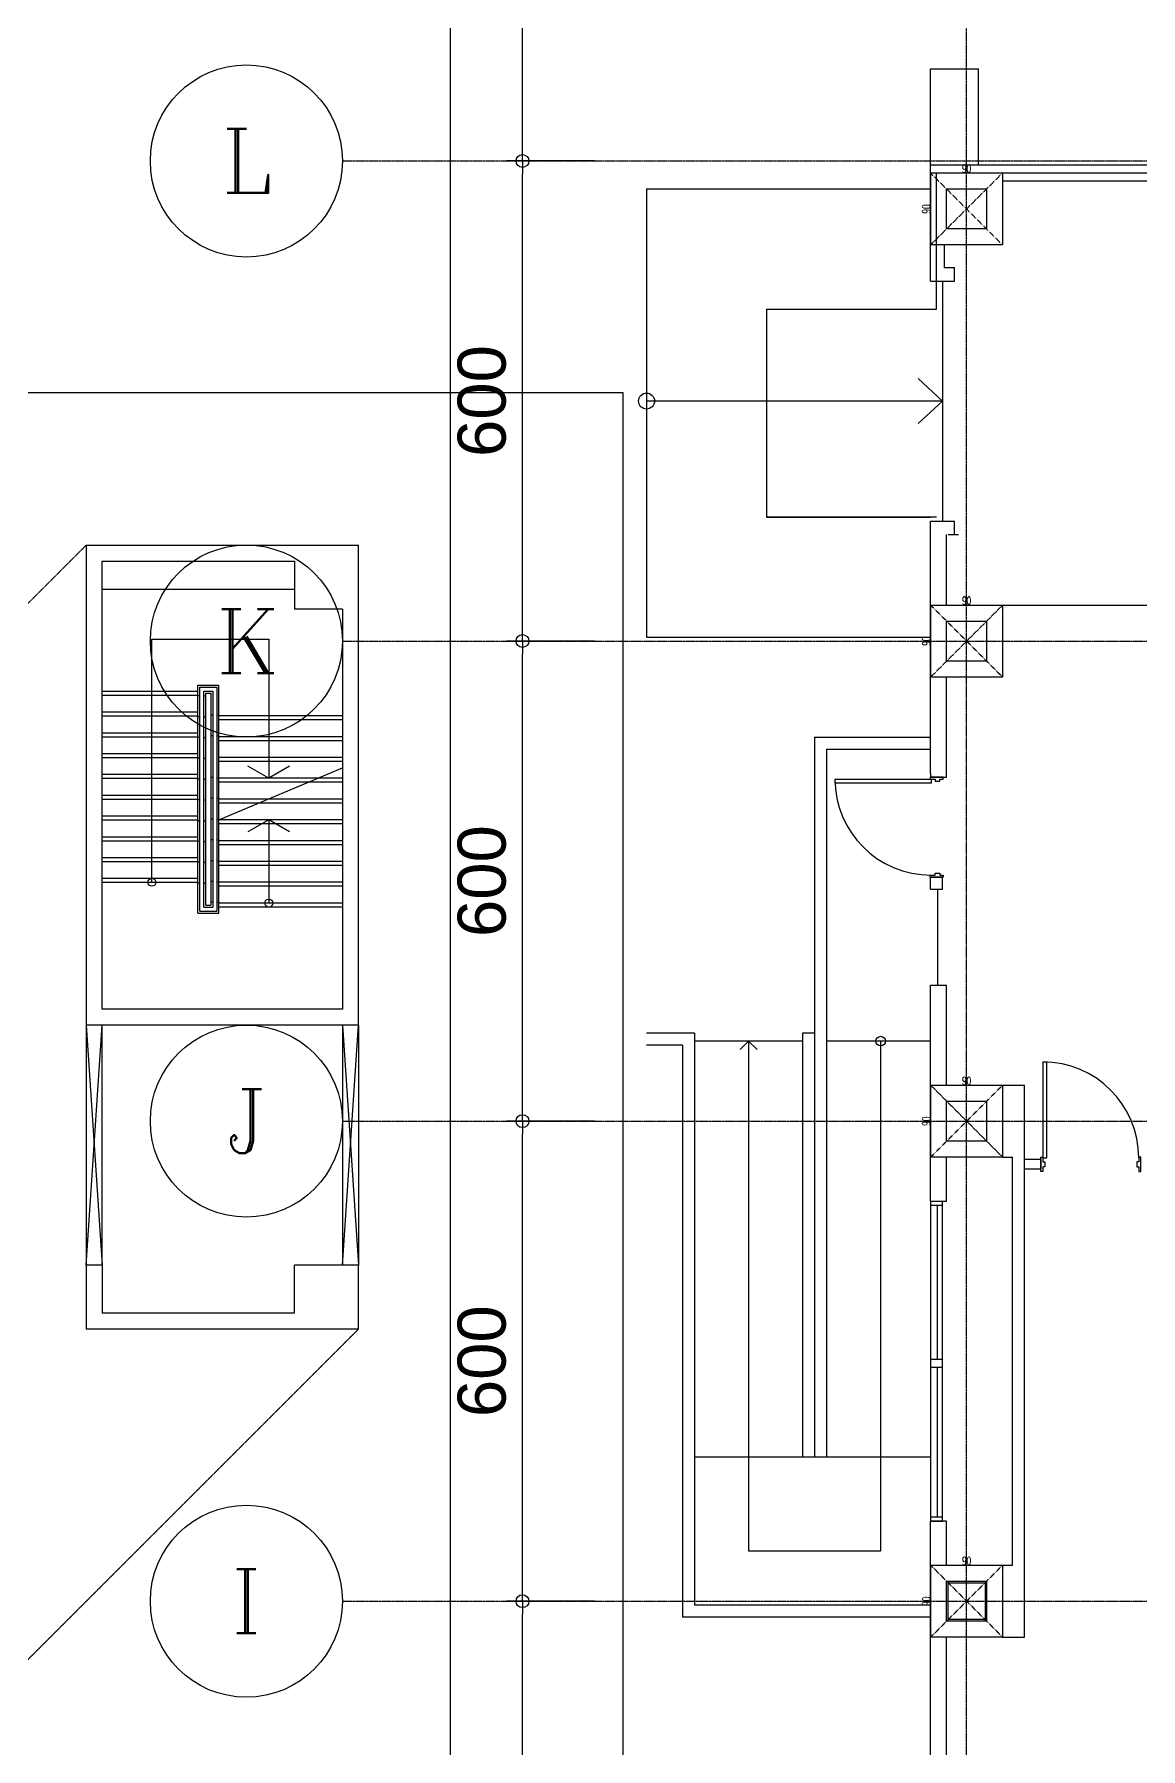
# Model space of a CAD drawing. Header units: millimetres. Extents: x -21841 to 195597, y -1659 to 112111.
# Drawn here: x -1105 to 277, y 16166 to 18308 of the extents above; entities that cross this region are included whole.
import ezdxf
from ezdxf.enums import TextEntityAlignment as Align

# ---------------------------------------------------------------- set-up
doc = ezdxf.new("R2010")
doc.units = ezdxf.units.MM
for name, pattern in [('X-CUB1-L10$0$HIDDEN', [0.4, 0.3, -0.1]), ('X-N-FAB-L10$0$COL-CEN-LIN', [3.25, 2.5, -0.25, 0.25, -0.25]), ('X-N-FAB-L10$0$HIDDEN', [0.375, 0.25, -0.125])]:
    doc.linetypes.add(name, pattern=pattern)
for name, color, linetype in [('0-FMCS', 6, 'Continuous'), ('0-XREF', 7, 'Continuous'), ('X-CUB1-L10$0$ASP_8', 8, 'Continuous'), ('X-CUB1-L10$0$HID(UP)', 8, 'X-CUB1-L10$0$HIDDEN'), ('X-N-FAB-L10$0$0-MC', 8, 'Continuous'), ('X-N-FAB-L10$0$0-NC', 8, 'Continuous'), ('X-N-FAB-L10$0$0-ND', 8, 'Continuous'), ('X-N-FAB-L10$0$08', 8, 'Continuous'), ('X-N-FAB-L10$0$A-BLOCK', 8, 'Continuous'), ('X-N-FAB-L10$0$BEAM', 8, 'Continuous'), ('X-N-FAB-L10$0$CCL', 8, 'X-N-FAB-L10$0$COL-CEN-LIN'), ('X-N-FAB-L10$0$COL', 8, 'Continuous'), ('X-N-FAB-L10$0$COL-S', 8, 'Continuous'), ('X-N-FAB-L10$0$DIM', 8, 'Continuous')]:
    doc.layers.add(name, color=color, linetype=linetype)
doc.styles.add('X-N-FAB-L10$0$CHINA', font='simplex.shx', dxfattribs={"width": 0.75, "bigfont": 'chineset.shx'})
doc.styles.add('X-N-FAB-L10$0$COL-NUM', font='romanc')
doc.styles.add('X-N-FAB-L10$0$DIM', font='simplex.shx', dxfattribs={"width": 0.67, "bigfont": 'chineset.shx'})
doc.styles.add('X-N-FAB-L10$0$DimStyUse', font='romans.shx', dxfattribs={"width": 0.7})
doc.styles.add('X-N-FAB-L10$0$Gen-Text', font='arial.ttf', dxfattribs={"height": 2.5})
doc.dimstyles.new('X-N-FAB-L10$0$cirl', dxfattribs={"dimtxt": 200, "dimasz": 50, "dimexe": 50, "dimexo": 0, "dimgap": 20, "dimtad": 1, "dimdsep": 46, "dimtxsty": 'X-N-FAB-L10$0$DimStyUse', "dimblk": 'X-N-FAB-L10$0$_Origin', "dimcen": 10, "dimdle": 50, "dimclrt": 2, "dimazin": 0, "dimtfac": 1, "dimtix": 1, "dimtmove": 2, "dimatfit": 3, "dimfxl": 10, "dimtolj": 1, "dimarcsym": 0})
doc.dimstyles.new('X-N-FAB-L10$0$JJP_005_defpoint', dxfattribs={"dimtxt": 20, "dimasz": 0.5, "dimexe": 0.5, "dimexo": 0.5, "dimgap": 0.5, "dimtad": 1, "dimdsep": 46, "dimtxsty": 'X-N-FAB-L10$0$DIM', "dimblk": 'X-N-FAB-L10$0$_None', "dimcen": 10, "dimclrd": 256, "dimclre": 256, "dimclrt": 256, "dimadec": 0, "dimazin": 0, "dimtfac": 1, "dimtix": 1, "dimtmove": 2, "dimatfit": 3, "dimldrblk": 'X-N-FAB-L10$0$_None', "dimfxl": 0.5, "dimtolj": 1, "dimtzin": 0, "dimarcsym": 0})

# ---------------------------------------------------------------- blocks, each defined once
blk = doc.blocks.new('X-N-FAB-L10$0$cn-y')
at = {"layer": 'X-N-FAB-L10$0$0-MC'}
blk.add_circle((-50, 0), 50, dxfattribs=at)
at = {"layer": 'X-N-FAB-L10$0$0-NC', "style": 'X-N-FAB-L10$0$COL-NUM'}
blk.add_attdef('GRID-Y', text='', height=50, dxfattribs=at).set_placement((-50, 0), align=Align.MIDDLE_CENTER)
blk = doc.blocks.new('X-N-FAB-L10$0$_Origin')
at = {"color": 0, "linetype": 'ByBlock', "lineweight": -2}
blk.add_line((0, 0), (-1, 0), dxfattribs=at)
blk.add_circle((0, 0), 0.5, dxfattribs=at)
blk = doc.blocks.new('*D755')
at = {"layer": 'DEFPOINTS', "color": 0, "transparency": 16777216}
for p in [(-585, 19400), (-495, 19400), (-495, 10750)]:
    blk.add_point(p, dxfattribs=at)
at = {"layer": 'X-N-FAB-L10$0$DIM', "color": 0, "lineweight": -2, "transparency": 16777216}
for p, q in [((-495, 19400), (-605, 19400)), ((-585, 10766), (-585, 19384)), ((-495, 10750), (-605, 10750))]:
    blk.add_line(p, q, dxfattribs=at)
at = {"layer": 'X-N-FAB-L10$0$DIM', "color": 0, "lineweight": -2, "transparency": 16777216, "xscale": 16, "yscale": 16, "zscale": 16}
for p, rotation in [((-585, 19400), 90), ((-585, 10750), 270)]:
    blk.add_blockref('X-N-FAB-L10$0$_Origin', p, dxfattribs=dict(at, rotation=rotation))
at = {"layer": 'X-N-FAB-L10$0$DIM', "color": 2, "transparency": 16777216, "insert": (-635.6, 15075), "char_height": 2.5, "attachment_point": 5, "rotation": 90, "style": 'X-N-FAB-L10$0$Gen-Text'}
blk.add_mtext('\\A1;{\\H24x;8650}', dxfattribs=at)
blk = doc.blocks.new('*D778')
at = {"layer": 'DEFPOINTS', "color": 0, "transparency": 16777216}
for p in [(-495, 16350), (-405, 16350), (-405, 15750)]:
    blk.add_point(p, dxfattribs=at)
at = {"layer": 'X-N-FAB-L10$0$DIM', "color": 0, "lineweight": -2, "transparency": 16777216}
for p, q in [((-405, 16350), (-515, 16350)), ((-495, 15766), (-495, 16334)), ((-405, 15750), (-515, 15750))]:
    blk.add_line(p, q, dxfattribs=at)
at = {"layer": 'X-N-FAB-L10$0$DIM', "color": 0, "lineweight": -2, "transparency": 16777216, "xscale": 16, "yscale": 16, "zscale": 16}
for p, rotation in [((-495, 16350), 90), ((-495, 15750), 270)]:
    blk.add_blockref('X-N-FAB-L10$0$_Origin', p, dxfattribs=dict(at, rotation=rotation))
at = {"layer": 'X-N-FAB-L10$0$DIM', "color": 2, "transparency": 16777216, "insert": (-545.6, 16050), "char_height": 2.5, "attachment_point": 5, "rotation": 90, "style": 'X-N-FAB-L10$0$Gen-Text'}
blk.add_mtext('\\A1;{\\H24x;600}', dxfattribs=at)
blk = doc.blocks.new('*D779')
at = {"layer": 'DEFPOINTS', "color": 0, "transparency": 16777216}
for p in [(-495, 16950), (-405, 16950), (-405, 16350)]:
    blk.add_point(p, dxfattribs=at)
at = {"layer": 'X-N-FAB-L10$0$DIM', "color": 0, "lineweight": -2, "transparency": 16777216}
for p, q in [((-405, 16950), (-515, 16950)), ((-495, 16366), (-495, 16934)), ((-405, 16350), (-515, 16350))]:
    blk.add_line(p, q, dxfattribs=at)
at = {"layer": 'X-N-FAB-L10$0$DIM', "color": 0, "lineweight": -2, "transparency": 16777216, "xscale": 16, "yscale": 16, "zscale": 16}
for p, rotation in [((-495, 16950), 90), ((-495, 16350), 270)]:
    blk.add_blockref('X-N-FAB-L10$0$_Origin', p, dxfattribs=dict(at, rotation=rotation))
at = {"layer": 'X-N-FAB-L10$0$DIM', "color": 2, "transparency": 16777216, "insert": (-545.6, 16650), "char_height": 2.5, "attachment_point": 5, "rotation": 90, "style": 'X-N-FAB-L10$0$Gen-Text'}
blk.add_mtext('\\A1;{\\H24x;600}', dxfattribs=at)
blk = doc.blocks.new('*D780')
at = {"layer": 'DEFPOINTS', "color": 0, "transparency": 16777216}
for p in [(-495, 17550), (-405, 17550), (-405, 16950)]:
    blk.add_point(p, dxfattribs=at)
at = {"layer": 'X-N-FAB-L10$0$DIM', "color": 0, "lineweight": -2, "transparency": 16777216}
for p, q in [((-405, 17550), (-515, 17550)), ((-495, 16966), (-495, 17534)), ((-405, 16950), (-515, 16950))]:
    blk.add_line(p, q, dxfattribs=at)
at = {"layer": 'X-N-FAB-L10$0$DIM', "color": 0, "lineweight": -2, "transparency": 16777216, "xscale": 16, "yscale": 16, "zscale": 16}
for p, rotation in [((-495, 17550), 90), ((-495, 16950), 270)]:
    blk.add_blockref('X-N-FAB-L10$0$_Origin', p, dxfattribs=dict(at, rotation=rotation))
at = {"layer": 'X-N-FAB-L10$0$DIM', "color": 2, "transparency": 16777216, "insert": (-545.6, 17250), "char_height": 2.5, "attachment_point": 5, "rotation": 90, "style": 'X-N-FAB-L10$0$Gen-Text'}
blk.add_mtext('\\A1;{\\H24x;600}', dxfattribs=at)
blk = doc.blocks.new('*D781')
at = {"layer": 'DEFPOINTS', "color": 0, "transparency": 16777216}
for p in [(-495, 18150), (-405, 18150), (-405, 17550)]:
    blk.add_point(p, dxfattribs=at)
at = {"layer": 'X-N-FAB-L10$0$DIM', "color": 0, "lineweight": -2, "transparency": 16777216}
for p, q in [((-405, 18150), (-515, 18150)), ((-495, 17566), (-495, 18134)), ((-405, 17550), (-515, 17550))]:
    blk.add_line(p, q, dxfattribs=at)
at = {"layer": 'X-N-FAB-L10$0$DIM', "color": 0, "lineweight": -2, "transparency": 16777216, "xscale": 16, "yscale": 16, "zscale": 16}
for p, rotation in [((-495, 18150), 90), ((-495, 17550), 270)]:
    blk.add_blockref('X-N-FAB-L10$0$_Origin', p, dxfattribs=dict(at, rotation=rotation))
at = {"layer": 'X-N-FAB-L10$0$DIM', "color": 2, "transparency": 16777216, "insert": (-545.6, 17850), "char_height": 2.5, "attachment_point": 5, "rotation": 90, "style": 'X-N-FAB-L10$0$Gen-Text'}
blk.add_mtext('\\A1;{\\H24x;600}', dxfattribs=at)
blk = doc.blocks.new('*D782')
at = {"layer": 'DEFPOINTS', "color": 0, "transparency": 16777216}
for p in [(-495, 18750), (-405, 18750), (-405, 18150)]:
    blk.add_point(p, dxfattribs=at)
at = {"layer": 'X-N-FAB-L10$0$DIM', "color": 0, "lineweight": -2, "transparency": 16777216}
for p, q in [((-405, 18750), (-515, 18750)), ((-495, 18166), (-495, 18734)), ((-405, 18150), (-515, 18150))]:
    blk.add_line(p, q, dxfattribs=at)
at = {"layer": 'X-N-FAB-L10$0$DIM', "color": 0, "lineweight": -2, "transparency": 16777216, "xscale": 16, "yscale": 16, "zscale": 16}
for p, rotation in [((-495, 18750), 90), ((-495, 18150), 270)]:
    blk.add_blockref('X-N-FAB-L10$0$_Origin', p, dxfattribs=dict(at, rotation=rotation))
at = {"layer": 'X-N-FAB-L10$0$DIM', "color": 2, "transparency": 16777216, "insert": (-545.6, 18450), "char_height": 2.5, "attachment_point": 5, "rotation": 90, "style": 'X-N-FAB-L10$0$Gen-Text'}
blk.add_mtext('\\A1;{\\H24x;600}', dxfattribs=at)
blk = doc.blocks.new('*D99')
at = {"layer": 'DEFPOINTS', "lineweight": -2, "transparency": 16777216}
blk.add_line((0, 0), (90, 0), dxfattribs=at)
at = {"layer": 'DEFPOINTS', "color": 0, "transparency": 16777216}
for p in [(0, 0), (90, 0), (90, 0)]:
    blk.add_point(p, dxfattribs=at)
at = {"layer": 'DEFPOINTS', "transparency": 16777216, "insert": (45, 5.5), "char_height": 10, "attachment_point": 5, "style": 'X-N-FAB-L10$0$DIM'}
blk.add_mtext('\\A1;90', dxfattribs=at)
blk = doc.blocks.new('X-N-FAB-L10$0$_None')
blk = doc.blocks.new('*D100')
at = {"layer": 'DEFPOINTS', "lineweight": -2, "transparency": 16777216}
blk.add_line((0, 0), (0, -90), dxfattribs=at)
at = {"layer": 'DEFPOINTS', "color": 0, "transparency": 16777216}
for p in [(0, 0), (0, -90), (0, -90)]:
    blk.add_point(p, dxfattribs=at)
at = {"layer": 'DEFPOINTS', "transparency": 16777216, "insert": (-5.5, -45), "char_height": 10, "attachment_point": 5, "rotation": 90, "style": 'X-N-FAB-L10$0$DIM'}
blk.add_mtext('\\A1;90', dxfattribs=at)
blk = doc.blocks.new('*D951')
at = {"layer": 'DEFPOINTS', "lineweight": -2, "transparency": 16777216}
blk.add_line((15, 16395), (105, 16395), dxfattribs=at)
at = {"layer": 'DEFPOINTS', "color": 0, "transparency": 16777216}
for p in [(15, 16395), (105, 16395), (105, 16395)]:
    blk.add_point(p, dxfattribs=at)
at = {"layer": 'DEFPOINTS', "transparency": 16777216, "insert": (60, 16400.5), "char_height": 10, "attachment_point": 5, "style": 'X-N-FAB-L10$0$DIM'}
blk.add_mtext('\\A1;90', dxfattribs=at)
blk = doc.blocks.new('*D950')
at = {"layer": 'DEFPOINTS', "lineweight": -2, "transparency": 16777216}
blk.add_line((15, 16395), (15, 16305), dxfattribs=at)
at = {"layer": 'DEFPOINTS', "color": 0, "transparency": 16777216}
for p in [(15, 16395), (15, 16305), (15, 16305)]:
    blk.add_point(p, dxfattribs=at)
at = {"layer": 'DEFPOINTS', "transparency": 16777216, "insert": (9.5, 16350), "char_height": 10, "attachment_point": 5, "rotation": 90, "style": 'X-N-FAB-L10$0$DIM'}
blk.add_mtext('\\A1;90', dxfattribs=at)
blk = doc.blocks.new('*D953')
at = {"layer": 'DEFPOINTS', "lineweight": -2, "transparency": 16777216}
blk.add_line((15, 16995), (105, 16995), dxfattribs=at)
at = {"layer": 'DEFPOINTS', "color": 0, "transparency": 16777216}
for p in [(15, 16995), (105, 16995), (105, 16995)]:
    blk.add_point(p, dxfattribs=at)
at = {"layer": 'DEFPOINTS', "transparency": 16777216, "insert": (60, 17000.5), "char_height": 10, "attachment_point": 5, "style": 'X-N-FAB-L10$0$DIM'}
blk.add_mtext('\\A1;90', dxfattribs=at)
blk = doc.blocks.new('*D952')
at = {"layer": 'DEFPOINTS', "lineweight": -2, "transparency": 16777216}
blk.add_line((15, 16995), (15, 16905), dxfattribs=at)
at = {"layer": 'DEFPOINTS', "color": 0, "transparency": 16777216}
for p in [(15, 16995), (15, 16905), (15, 16905)]:
    blk.add_point(p, dxfattribs=at)
at = {"layer": 'DEFPOINTS', "transparency": 16777216, "insert": (9.5, 16950), "char_height": 10, "attachment_point": 5, "rotation": 90, "style": 'X-N-FAB-L10$0$DIM'}
blk.add_mtext('\\A1;90', dxfattribs=at)
blk = doc.blocks.new('*D955')
at = {"layer": 'DEFPOINTS', "lineweight": -2, "transparency": 16777216}
blk.add_line((15, 17595), (105, 17595), dxfattribs=at)
at = {"layer": 'DEFPOINTS', "color": 0, "transparency": 16777216}
for p in [(15, 17595), (105, 17595), (105, 17595)]:
    blk.add_point(p, dxfattribs=at)
at = {"layer": 'DEFPOINTS', "transparency": 16777216, "insert": (60, 17600.5), "char_height": 10, "attachment_point": 5, "style": 'X-N-FAB-L10$0$DIM'}
blk.add_mtext('\\A1;90', dxfattribs=at)
blk = doc.blocks.new('*D954')
at = {"layer": 'DEFPOINTS', "lineweight": -2, "transparency": 16777216}
blk.add_line((15, 17595), (15, 17505), dxfattribs=at)
at = {"layer": 'DEFPOINTS', "color": 0, "transparency": 16777216}
for p in [(15, 17595), (15, 17505), (15, 17505)]:
    blk.add_point(p, dxfattribs=at)
at = {"layer": 'DEFPOINTS', "transparency": 16777216, "insert": (9.5, 17550), "char_height": 10, "attachment_point": 5, "rotation": 90, "style": 'X-N-FAB-L10$0$DIM'}
blk.add_mtext('\\A1;90', dxfattribs=at)
blk = doc.blocks.new('*D957')
at = {"layer": 'DEFPOINTS', "lineweight": -2, "transparency": 16777216}
blk.add_line((15, 18135), (105, 18135), dxfattribs=at)
at = {"layer": 'DEFPOINTS', "color": 0, "transparency": 16777216}
for p in [(15, 18135), (105, 18135), (105, 18135)]:
    blk.add_point(p, dxfattribs=at)
at = {"layer": 'DEFPOINTS', "transparency": 16777216, "insert": (60, 18140.5), "char_height": 10, "attachment_point": 5, "style": 'X-N-FAB-L10$0$DIM'}
blk.add_mtext('\\A1;90', dxfattribs=at)
blk = doc.blocks.new('*D956')
at = {"layer": 'DEFPOINTS', "lineweight": -2, "transparency": 16777216}
blk.add_line((15, 18135), (15, 18045), dxfattribs=at)
at = {"layer": 'DEFPOINTS', "color": 0, "transparency": 16777216}
for p in [(15, 18135), (15, 18045), (15, 18045)]:
    blk.add_point(p, dxfattribs=at)
at = {"layer": 'DEFPOINTS', "transparency": 16777216, "insert": (9.5, 18090), "char_height": 10, "attachment_point": 5, "rotation": 90, "style": 'X-N-FAB-L10$0$DIM'}
blk.add_mtext('\\A1;90', dxfattribs=at)
blk = doc.blocks.new('X-CUB1-L10')
at = {"layer": 'DEFPOINTS'}
blk.add_lwpolyline([(-369.1, 17860.2), (-6613.9, 17860.2), (-6613.9, 12945.5), (-369.1, 12945.5)], close=True, dxfattribs=at)
at = {"layer": 'X-CUB1-L10$0$ASP_8'}
for p, q in [((-1040, 17670), (-1040, 17070)), ((-1040, 17670), (-700, 17670)), ((-700, 17070), (-700, 17670)), ((-1020, 17090), (-1020, 17650)), ((-1020, 17650), (-780, 17650)), ((-780, 17650), (-780, 17590)), ((-1020, 17615), (-780, 17615)), ((-720, 17590), (-780, 17590)), ((-720, 17590), (-720, 17090)), ((-958, 17248.5), (-958, 17552.5)), ((-958, 17552.5), (-812, 17552.5)), ((-812, 17552.5), (-812, 17378.5)), ((-1020, 17487.5), (-900.5, 17487.5)), ((-900.5, 17210), (-900.5, 17495)), ((-900.5, 17495), (-874.5, 17495)), ((-898, 17212.5), (-898, 17492.5)), ((-898, 17492.5), (-877, 17492.5)), ((-893, 17217.5), (-893, 17487.5)), ((-893, 17487.5), (-882, 17487.5)), ((-890.5, 17220), (-890.5, 17485)), ((-890.5, 17485), (-884.5, 17485)), ((-884.5, 17485), (-884.5, 17220)), ((-882, 17487.5), (-882, 17217.5)), ((-877, 17492.5), (-877, 17212.5)), ((-874.5, 17210), (-874.5, 17495)), ((-1020, 17482.5), (-900.5, 17482.5)), ((-898, 17481.5), (-900.5, 17481.5)), ((-893, 17481.5), (-890.5, 17481.5)), ((-1020, 17461.5), (-900.5, 17461.5)), ((-1020, 17456.5), (-900.5, 17456.5)), ((-898, 17455.5), (-900.5, 17455.5)), ((-893, 17455.5), (-890.5, 17455.5)), ((-882, 17457.5), (-884.5, 17457.5)), ((-877, 17457.5), (-874.5, 17457.5)), ((-720, 17456.5), (-874.5, 17456.5)), ((-720, 17451.5), (-874.5, 17451.5)), ((-1020, 17435.5), (-900.5, 17435.5)), ((-1020, 17430.5), (-900.5, 17430.5)), ((-898, 17429.5), (-900.5, 17429.5)), ((-893, 17429.5), (-890.5, 17429.5)), ((-882, 17431.5), (-884.5, 17431.5)), ((-877, 17431.5), (-874.5, 17431.5)), ((-720, 17430.5), (-874.5, 17430.5)), ((-720, 17425.5), (-874.5, 17425.5)), ((-1020, 17409.5), (-900.5, 17409.5)), ((-1020, 17404.5), (-900.5, 17404.5)), ((-898, 17403.5), (-900.5, 17403.5)), ((-893, 17403.5), (-890.5, 17403.5)), ((-720, 17404.5), (-874.5, 17404.5)), ((-720, 17399.5), (-874.5, 17399.5)), ((-1020, 17383.5), (-900.5, 17383.5)), ((-1020, 17378.5), (-900.5, 17378.5)), ((-898, 17377.5), (-900.5, 17377.5)), ((-893, 17377.5), (-890.5, 17377.5)), ((-882, 17379.5), (-884.5, 17379.5)), ((-877, 17379.5), (-874.5, 17379.5)), ((-874.5, 17326.5), (-720, 17391.6)), ((-720, 17378.5), (-874.5, 17378.5)), ((-1020, 17357.5), (-900.5, 17357.5)), ((-720, 17373.5), (-874.5, 17373.5)), ((-1020, 17352.5), (-900.5, 17352.5)), ((-898, 17351.5), (-900.5, 17351.5)), ((-893, 17351.5), (-890.5, 17351.5)), ((-882, 17353.5), (-884.5, 17353.5)), ((-877, 17353.5), (-874.5, 17353.5)), ((-720, 17352.5), (-874.5, 17352.5)), ((-720, 17347.5), (-874.5, 17347.5)), ((-1020, 17331.5), (-900.5, 17331.5)), ((-1020, 17326.5), (-900.5, 17326.5)), ((-898, 17325.5), (-900.5, 17325.5)), ((-893, 17325.5), (-890.5, 17325.5)), ((-882, 17327.5), (-884.5, 17327.5)), ((-877, 17327.5), (-874.5, 17327.5)), ((-720, 17326.5), (-874.5, 17326.5)), ((-720, 17321.5), (-874.5, 17321.5)), ((-812, 17326.5), (-812, 17222.5)), ((-1020, 17305.5), (-900.5, 17305.5)), ((-1020, 17300.5), (-900.5, 17300.5)), ((-898, 17299.5), (-900.5, 17299.5)), ((-893, 17299.5), (-890.5, 17299.5)), ((-882, 17301.5), (-884.5, 17301.5)), ((-877, 17301.5), (-874.5, 17301.5)), ((-720, 17300.5), (-874.5, 17300.5)), ((-720, 17295.5), (-874.5, 17295.5)), ((-1020, 17279.5), (-900.5, 17279.5)), ((-1020, 17274.5), (-900.5, 17274.5)), ((-898, 17273.5), (-900.5, 17273.5)), ((-893, 17273.5), (-890.5, 17273.5)), ((-882, 17275.5), (-884.5, 17275.5)), ((-877, 17275.5), (-874.5, 17275.5)), ((-720, 17274.5), (-874.5, 17274.5)), ((-1020, 17253.5), (-900.5, 17253.5)), ((-882, 17249.5), (-884.5, 17249.5)), ((-877, 17249.5), (-874.5, 17249.5)), ((-720, 17269.5), (-874.5, 17269.5)), ((-1020, 17248.5), (-900.5, 17248.5)), ((-898, 17247.5), (-900.5, 17247.5)), ((-893, 17247.5), (-890.5, 17247.5)), ((-720, 17248.5), (-874.5, 17248.5)), ((-720, 17243.5), (-874.5, 17243.5)), ((-900.5, 17210), (-874.5, 17210)), ((-898, 17212.5), (-877, 17212.5)), ((-893, 17217.5), (-882, 17217.5)), ((-890.5, 17220), (-884.5, 17220)), ((-882, 17223.5), (-884.5, 17223.5)), ((-877, 17223.5), (-874.5, 17223.5)), ((-720, 17222.5), (-874.5, 17222.5)), ((-720, 17217.5), (-874.5, 17217.5)), ((-720, 17090), (-1020, 17090)), ((-1040, 16770), (-1020, 17070)), ((-1040, 17070), (-1020, 16770)), ((-1040, 17070), (-1040, 16770)), ((-700, 17070), (-1040, 17070)), ((-1020, 16770), (-1020, 17070)), ((-720, 17070), (-720, 16770)), ((-720, 16770), (-700, 17070)), ((-720, 17070), (-700, 16770)), ((-700, 17070), (-700, 16770)), ((-1040, 16770), (-1040, 16690)), ((-1020, 16770), (-1040, 16770)), ((-1020, 16770), (-1020, 16710)), ((-700, 16770), (-780, 16770)), ((-780, 16710), (-780, 16770)), ((-700, 16690), (-700, 16770)), ((-780, 16710), (-1020, 16710)), ((-700, 16690), (-1040, 16690))]:
    blk.add_line(p, q, dxfattribs=at)
for points in [[(-786, 17393.5), (-812, 17378.5), (-838, 17393.5)], [(-786, 17311.5), (-812, 17326.5), (-838, 17311.5)]]:
    blk.add_lwpolyline(points, dxfattribs=at)
for centre in [(-958, 17248.5), (-812, 17222.5)]:
    blk.add_circle(centre, 5, dxfattribs=at)
at = {"layer": 'X-CUB1-L10$0$HID(UP)'}
for p, q in [((-1920, 16790), (-1040, 17670)), ((-1580, 15810), (-700, 16690))]:
    blk.add_line(p, q, dxfattribs=at)
blk = doc.blocks.new('*U98')
at = {"layer": 'DEFPOINTS', "linetype": 'X-N-FAB-L10$0$HIDDEN', "ltscale": 0.1}
for p, q in [((90, 0), (0, -90)), ((0, 0), (90, -90))]:
    blk.add_line(p, q, dxfattribs=at)
at = {"layer": 'X-N-FAB-L10$0$COL', "ltscale": 0.1}
blk.add_lwpolyline([(0, 0), (90, 0), (90, -90), (0, -90)], close=True, dxfattribs=at)
at = {"layer": 'DEFPOINTS'}
dim = blk.add_linear_dim(base=(0, -90), p1=(0, 0), p2=(0, -90), angle=90, dimstyle='X-N-FAB-L10$0$JJP_005_defpoint', override={"dimtxt": 10}, dxfattribs=at)
dim.commit()
dim.dimension.update_dxf_attribs({"geometry": '*D100', "text_midpoint": (-5.5, -45)})
dim = blk.add_linear_dim(base=(90, 0), p1=(0, 0), p2=(90, 0), dimstyle='X-N-FAB-L10$0$JJP_005_defpoint', override={"dimtxt": 10}, dxfattribs=at)
dim.commit()
dim.dimension.update_dxf_attribs({"geometry": '*D99', "text_midpoint": (45, 5.5)})
blk = doc.blocks.new('X-N-FAB-L10')
at = {"layer": 'DEFPOINTS', "color": 8, "linetype": 'X-N-FAB-L10$0$HIDDEN', "ltscale": 0.1}
for p, q in [((105, 18135), (15, 18045)), ((15, 18135), (105, 18045)), ((105, 17595), (15, 17505)), ((15, 17595), (105, 17505)), ((105, 16995), (15, 16905)), ((15, 16995), (105, 16905)), ((105, 16395), (15, 16305)), ((15, 16395), (105, 16305))]:
    blk.add_line(p, q, dxfattribs=at)
at = {"layer": 'X-N-FAB-L10$0$08', "color": 8}
for p, q in [((15, 18265), (75, 18265)), ((15, 18145), (15, 18265)), ((75, 18145), (75, 18265)), ((15, 18000), (15, 18145)), ((15, 18145), (905, 18145)), ((22.5, 17965), (22.5, 18135)), ((22.5, 18135), (915, 18135)), ((-340, 18115), (-340, 17555)), ((-340, 18115), (15, 18115)), ((105, 18125), (105, 18045)), ((105, 18125), (905, 18125)), ((105, 18045), (32, 18045)), ((32, 18045), (32, 18017)), ((15, 18000), (45, 18000)), ((30, 18000), (30, 17700)), ((32, 18017), (45, 18017)), ((45, 18000), (45, 18017)), ((-190, 17965), (15, 17965)), ((-190, 17965), (22.5, 17965)), ((-190, 17965), (-190, 17705)), ((-190, 17965), (-190, 17705)), ((30, 17850), (-340, 17850)), ((-190, 17705), (15, 17705)), ((22.5, 17705), (-190, 17705)), ((15, 17385), (15, 17700)), ((15, 17700), (45, 17700)), ((45, 17683), (45, 17700)), ((35, 17595), (35, 17683)), ((37, 17683), (50, 17683)), ((35, 17595), (105, 17595)), ((105, 17595), (572, 17595)), ((105, 17595), (105, 17505)), ((-340, 17555), (15, 17555)), ((105, 17505), (35, 17505)), ((35, 17380), (35, 17505)), ((-130, 17430), (-130, 16530)), ((-130, 17430), (15, 17430)), ((-115, 17415), (-115, 16530)), ((-115, 17415), (15, 17415)), ((15, 17385), (15, 17380)), ((15, 17380), (30, 17380)), ((15, 17380), (35, 17380)), ((15, 17255), (30, 17255)), ((15, 17250), (15, 17255)), ((15, 17240), (15, 17250)), ((30, 17240), (30, 17255)), ((15, 17240), (30, 17240)), ((23.5, 17240), (23.5, 17120)), ((15, 16850), (15, 17120)), ((15, 17120), (35, 17120)), ((35, 16995), (35, 17120)), ((-280, 17060), (-340, 17060)), ((-280, 17060), (-280, 16345)), ((-145, 17060), (-145, 16530)), ((-130, 17060), (-145, 17060)), ((-295, 17045), (-340, 17045)), ((-295, 17045), (-295, 16330)), ((-145, 17050), (-280, 17050)), ((-212.5, 17050), (-223.107, 17039.393)), ((-212.5, 17050), (-212.5, 16412.5)), ((-212.5, 17050), (-201.893, 17039.393)), ((15, 17050), (-115, 17050)), ((-47.5, 17050), (-47.5, 16412.5)), ((105, 16995), (132.5, 16995)), ((132.5, 16305), (132.5, 16995)), ((35, 16850), (35, 16905)), ((105, 16905), (117.5, 16905)), ((117.5, 16395), (117.5, 16905)), ((152.5, 16902), (132.5, 16902)), ((152.5, 16890), (132.5, 16890)), ((152.5, 16902), (152.5, 16890)), ((15, 16850), (15, 16450)), ((15, 16850), (30, 16850)), ((15, 16850), (30, 16850)), ((15, 16845), (30, 16845)), ((23.5, 16652.5), (23.5, 16845)), ((30, 16450), (30, 16850)), ((15, 16652.5), (30, 16652.5)), ((15, 16642.5), (30, 16642.5)), ((23.5, 16455), (23.5, 16642.5)), ((15, 16530), (-280, 16530)), ((30, 16455), (15, 16455)), ((30, 16450), (15, 16450)), ((15, 16450), (30, 16450)), ((15, 13804.5), (15, 16450)), ((35, 16395), (35, 16450)), ((-47.5, 16412.5), (-212.5, 16412.5)), ((35, 16395), (105, 16395)), ((105, 16395), (105, 16305)), ((105, 16395), (117.5, 16395)), ((15, 16330), (-295, 16330)), ((15, 16345), (-280, 16345)), ((105, 16305), (35, 16305)), ((35, 15795), (35, 16305)), ((105, 16305), (132.5, 16305))]:
    blk.add_line(p, q, dxfattribs=at)
for points in [[(35, 18115), (85, 18115), (85, 18065), (35, 18065)], [(35, 17575), (85, 17575), (85, 17525), (35, 17525)], [(-104.404, 17377.5), (15.5, 17377.5), (15.5, 17372.5), (-104.404, 17372.5)], [(17.7, 17380), (14.5, 17380), (14.5, 17377.5), (20.5, 17377.5), (20.5, 17375), (26.5, 17375), (26.5, 17377.5), (30.5, 17377.5), (30.5, 17380), (27.3, 17380)], [(155, 17023.904), (155, 16904), (160, 16904), (160, 17023.904)], [(35, 16975), (85, 16975), (85, 16925), (35, 16925)], [(152.5, 16901.8), (152.5, 16905), (155, 16905), (155, 16899), (157.5, 16899), (157.5, 16893), (155, 16893), (155, 16887), (152.5, 16887), (152.5, 16890.2)], [(277.5, 16901.8), (277.5, 16905), (275, 16905), (275, 16899), (272.5, 16899), (272.5, 16893), (275, 16893), (275, 16887), (277.5, 16887), (277.5, 16890.2)], [(35, 16375), (85, 16375), (85, 16325), (35, 16325)], [(37, 16373), (83, 16373), (83, 16327), (37, 16327)]]:
    blk.add_lwpolyline(points, close=True, dxfattribs=at)
for points in [[(-0.412, 17878.233), (30, 17850), (-0.412, 17821.767)], [(30.5, 17255), (17.7, 17255), (14.5, 17255), (14.5, 17257.5), (20.5, 17257.5), (20.5, 17260), (26.5, 17260), (26.5, 17257.5), (30.5, 17257.5), (30.5, 17255)], [(30, 16850), (35, 16850)], [(35, 16450), (30, 16450)]]:
    blk.add_lwpolyline(points, dxfattribs=at)
for centre, radius in [((-340, 17850), 10), ((-47.5, 17050), 6)]:
    blk.add_circle(centre, radius, dxfattribs=at)
for centre, start, end in [((15.5, 17377.5), 180, 270), ((155, 16904), 0, 90)]:
    blk.add_arc(centre, 120, start, end, dxfattribs=at)
at = {"layer": 'X-N-FAB-L10$0$CCL', "color": 8}
for p, q in [((60, 10600), (60, 19760)), ((-720, 18150), (27370, 18150)), ((-720, 17550), (27370, 17550)), ((-720, 16950), (27370, 16950)), ((-720, 16350), (27370, 16350))]:
    blk.add_line(p, q, dxfattribs=at)
at = {"layer": 'X-N-FAB-L10$0$COL', "color": 8, "ltscale": 0.1}
for points in [[(15, 18135), (105, 18135), (105, 18045), (15, 18045)], [(15, 17595), (105, 17595), (105, 17505), (15, 17505)], [(15, 16995), (105, 16995), (105, 16905), (15, 16905)], [(15, 16395), (105, 16395), (105, 16305), (15, 16305)]]:
    blk.add_lwpolyline(points, close=True, dxfattribs=at)
at = {"layer": 'X-N-FAB-L10$0$COL-S', "color": 8}
for p, q in [((35, 18115), (85, 18115)), ((35, 18065), (35, 18115)), ((85, 18115), (85, 18065)), ((85, 18065), (35, 18065)), ((35, 17575), (85, 17575)), ((35, 17525), (35, 17575)), ((85, 17575), (85, 17525)), ((85, 17525), (35, 17525)), ((35, 16975), (85, 16975)), ((35, 16925), (35, 16975)), ((85, 16975), (85, 16925)), ((85, 16925), (35, 16925)), ((35, 16375), (85, 16375)), ((35, 16325), (35, 16375)), ((85, 16375), (85, 16325)), ((85, 16325), (35, 16325))]:
    blk.add_line(p, q, dxfattribs=at)
for points in [[(35, 18115), (85, 18115), (85, 18065), (35, 18065)], [(35, 17575), (85, 17575), (85, 17525), (35, 17525)], [(35, 16975), (85, 16975), (85, 16925), (35, 16925)], [(35, 16375), (85, 16375), (85, 16325), (35, 16325)]]:
    blk.add_lwpolyline(points, close=True, dxfattribs=at)
at = {"layer": 'X-N-FAB-L10$0$A-BLOCK', "color": 8}
ref = blk.add_blockref('X-N-FAB-L10$0$cn-y', (-720, 18150), dxfattribs=dict(at, xscale=2.399999999999997, yscale=2.399999999999997, zscale=2.399999999999997))
ref.add_attrib('GRID-Y', 'L', dxfattribs={"layer": 'X-N-FAB-L10$0$0-NC', "height": 80, "style": 'X-N-FAB-L10$0$COL-NUM'}).set_placement((-840, 18150), align=Align.MIDDLE_CENTER)
ref = blk.add_blockref('X-N-FAB-L10$0$cn-y', (-720, 17550), dxfattribs=dict(at, xscale=2.399999999999997, yscale=2.399999999999997, zscale=2.399999999999997))
ref.add_attrib('GRID-Y', 'K', dxfattribs={"layer": 'X-N-FAB-L10$0$0-NC', "height": 80, "style": 'X-N-FAB-L10$0$COL-NUM'}).set_placement((-840, 17550), align=Align.MIDDLE_CENTER)
ref = blk.add_blockref('X-N-FAB-L10$0$cn-y', (-720, 16950), dxfattribs=dict(at, xscale=2.399999999999997, yscale=2.399999999999997, zscale=2.399999999999997))
ref.add_attrib('GRID-Y', 'J', dxfattribs={"layer": 'X-N-FAB-L10$0$0-NC', "height": 80, "style": 'X-N-FAB-L10$0$COL-NUM'}).set_placement((-840, 16950), align=Align.MIDDLE_CENTER)
ref = blk.add_blockref('X-N-FAB-L10$0$cn-y', (-720, 16350), dxfattribs=dict(at, xscale=2.399999999999997, yscale=2.399999999999997, zscale=2.399999999999997))
ref.add_attrib('GRID-Y', 'I', dxfattribs={"layer": 'X-N-FAB-L10$0$0-NC', "height": 80, "style": 'X-N-FAB-L10$0$COL-NUM'}).set_placement((-840, 16350), align=Align.MIDDLE_CENTER)
at = {"layer": 'X-N-FAB-L10$0$BEAM', "color": 8}
for p in [(15, 18135), (15, 17595), (15, 16995), (15, 16395)]:
    blk.add_blockref('*U98', p, dxfattribs=at)
at = {"layer": 'X-N-FAB-L10$0$0-NC', "color": 8, "style": 'X-N-FAB-L10$0$COL-NUM'}
for p in [(1860, 19880), (2760, 19880), (3660, 19880), (4560, 19880), (5460, 19880), (6360, 19880), (7260, 19880), (8160, 19880), (9060, 19880), (9960, 19880), (10860, 19880), (11760, 19880), (12660, 19880), (13560, 19880), (14460, 19880), (15360, 19880), (16260, 19880), (17160, 19880), (18060, 19880), (18960, 19880), (19860, 19880), (20760, 19880), (21660, 19880), (22560, 19880), (-840, 13950), (-840, 13350), (-840, 12750), (-840, 12150), (-840, 11550), (-840, 10750)]:
    blk.add_attdef('GRID-Y', text='', height=120, dxfattribs=at).set_placement(p, align=Align.MIDDLE_CENTER)
at = {"layer": 'X-N-FAB-L10$0$0-ND', "color": 8, "style": 'X-N-FAB-L10$0$CHINA'}
blk.add_attdef('NO', text='', height=33.333, dxfattribs=at).set_placement((23327.5, 11380), align=Align.MIDDLE)
at = {"layer": 'DEFPOINTS', "color": 8}
for base, p1, p2, picture, middle in [((15, 18045), (15, 18135), (15, 18045), '*D956', (9.5, 18090)), ((15, 17505), (15, 17595), (15, 17505), '*D954', (9.5, 17550)), ((15, 16905), (15, 16995), (15, 16905), '*D952', (9.5, 16950)), ((15, 16305), (15, 16395), (15, 16305), '*D950', (9.5, 16350))]:
    dim = blk.add_linear_dim(base=base, p1=p1, p2=p2, angle=90, dimstyle='X-N-FAB-L10$0$JJP_005_defpoint', override={"dimtxt": 10}, dxfattribs=at)
    dim.commit()
    dim.dimension.update_dxf_attribs({"geometry": picture, "text_midpoint": middle})
for base, p1, p2, picture, middle in [((105, 18135), (15, 18135), (105, 18135), '*D957', (60, 18140.5)), ((105, 17595), (15, 17595), (105, 17595), '*D955', (60, 17600.5)), ((105, 16995), (15, 16995), (105, 16995), '*D953', (60, 17000.5)), ((105, 16395), (15, 16395), (105, 16395), '*D951', (60, 16400.5))]:
    dim = blk.add_linear_dim(base=base, p1=p1, p2=p2, dimstyle='X-N-FAB-L10$0$JJP_005_defpoint', override={"dimtxt": 10}, dxfattribs=at)
    dim.commit()
    dim.dimension.update_dxf_attribs({"geometry": picture, "text_midpoint": middle})
at = {"layer": 'X-N-FAB-L10$0$DIM', "color": 8}
for base, p1, p2, picture, middle in [((-585, 19400), (-495, 10750), (-495, 19400), '*D755', (-635.634, 15075)), ((-495, 18750), (-405, 18150), (-405, 18750), '*D782', (-545.634, 18450)), ((-495, 18150), (-405, 17550), (-405, 18150), '*D781', (-545.634, 17850)), ((-495, 17550), (-405, 16950), (-405, 17550), '*D780', (-545.634, 17250)), ((-495, 16950), (-405, 16350), (-405, 16950), '*D779', (-545.634, 16650)), ((-495, 16350), (-405, 15750), (-405, 16350), '*D778', (-545.634, 16050))]:
    dim = blk.add_linear_dim(base=base, p1=p1, p2=p2, angle=90, text='{\\H24x;<>}', dimstyle='X-N-FAB-L10$0$cirl', override={"dimtxt": 60, "dimasz": 16, "dimexe": 20, "dimgap": 20, "dimtxsty": 'X-N-FAB-L10$0$Gen-Text'}, dxfattribs=at)
    dim.commit()
    dim.dimension.update_dxf_attribs({"geometry": picture, "text_midpoint": middle})

msp = doc.modelspace()

# ---------------------------------------------------------------- block references
at = {"layer": '0-FMCS', "color": 5}
for name in ['X-N-FAB-L10', 'X-CUB1-L10']:
    msp.add_blockref(name, (0, 0), dxfattribs=at)
at = {"layer": '0-XREF'}
msp.add_blockref('X-N-FAB-L10', (0, 0), dxfattribs=at)

doc.saveas('drawing.dxf')
